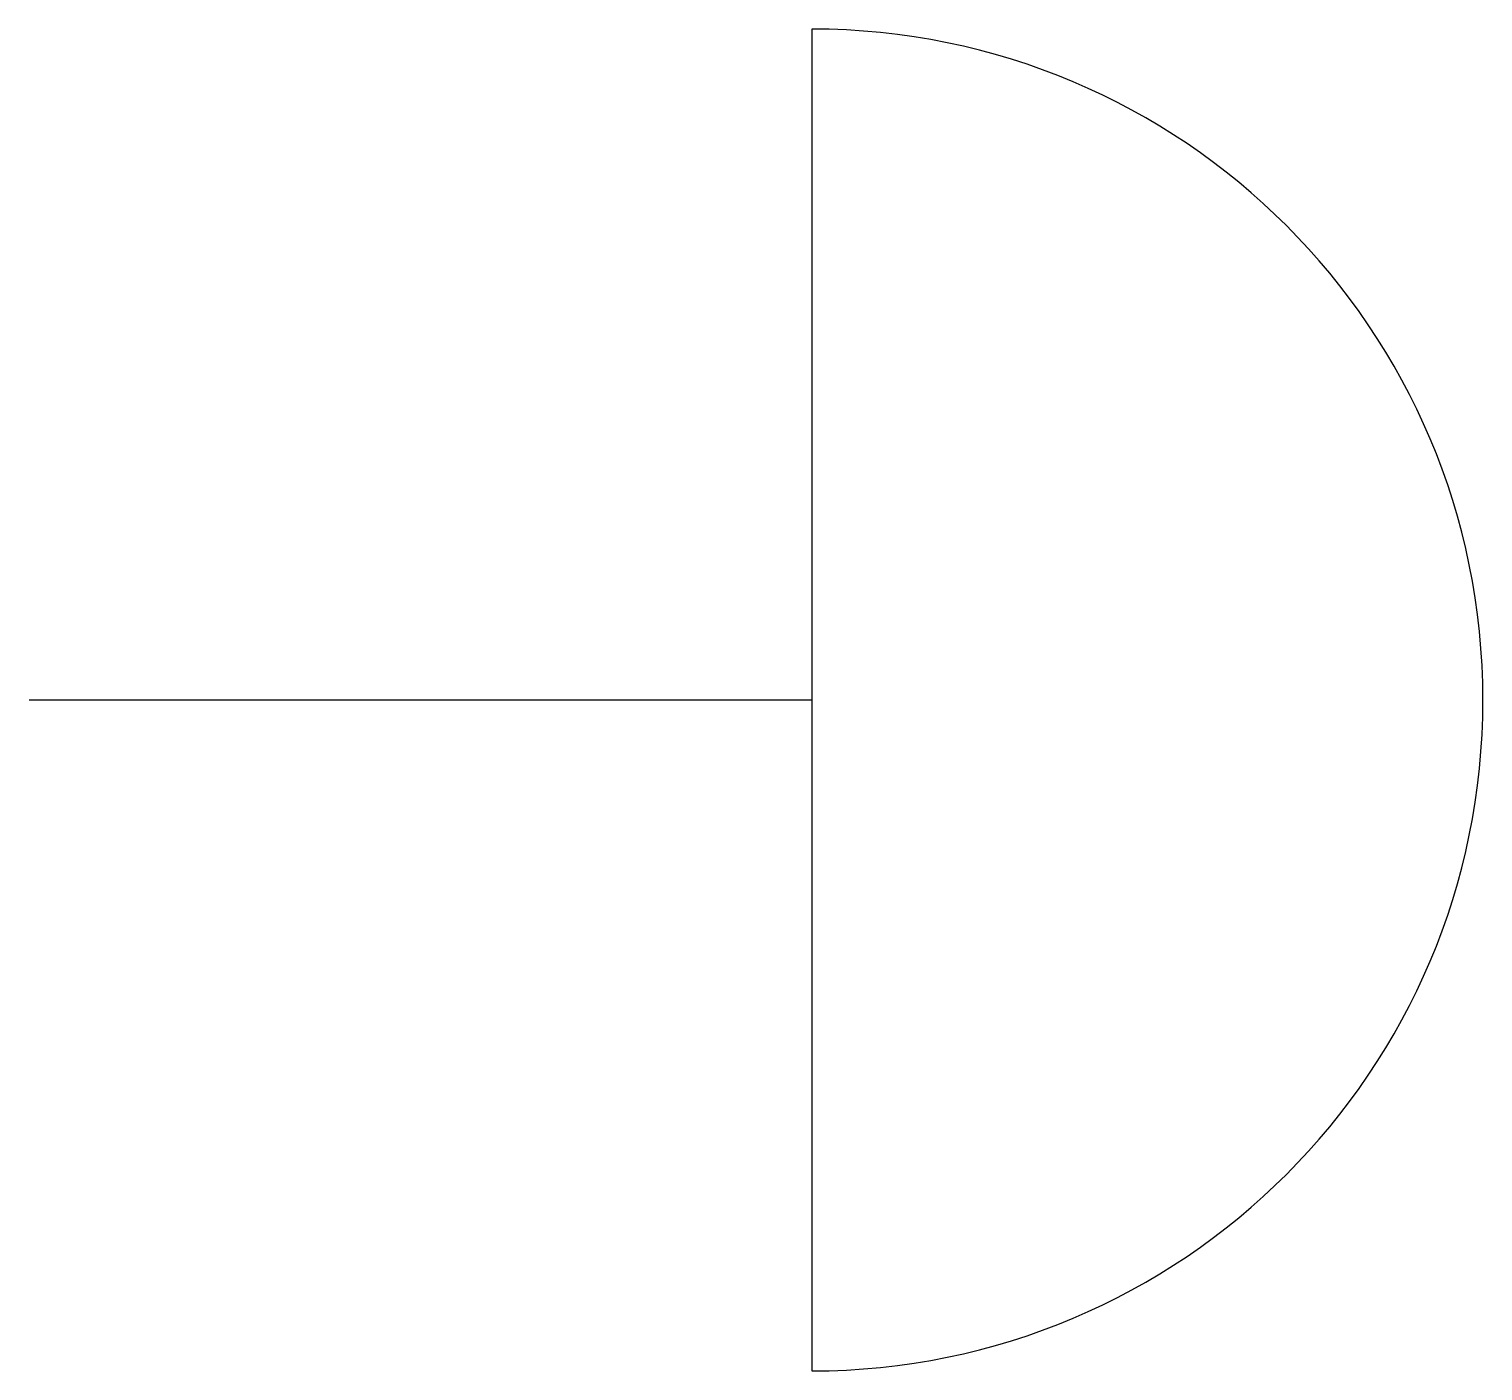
# Model space of a CAD drawing. Extents: x 652.5 to 685, y 500 to 530.
import ezdxf

# ---------------------------------------------------------------- set-up
doc = ezdxf.new("R2010")
doc.units = 0
doc.header["$LTSCALE"] = 20
doc.header["$MEASUREMENT"] = 0
doc.layers.get('0').update_dxf_attribs({"linetype": 'CONTINUOUS'})

msp = doc.modelspace()

# ---------------------------------------------------------------- linework, layer by layer
for p, q in [((670, 530), (670, 500)), ((670, 515), (652.5, 515))]:
    msp.add_line(p, q)
msp.add_arc((670, 515), 15, 270, 90)

doc.saveas('drawing.dxf')
